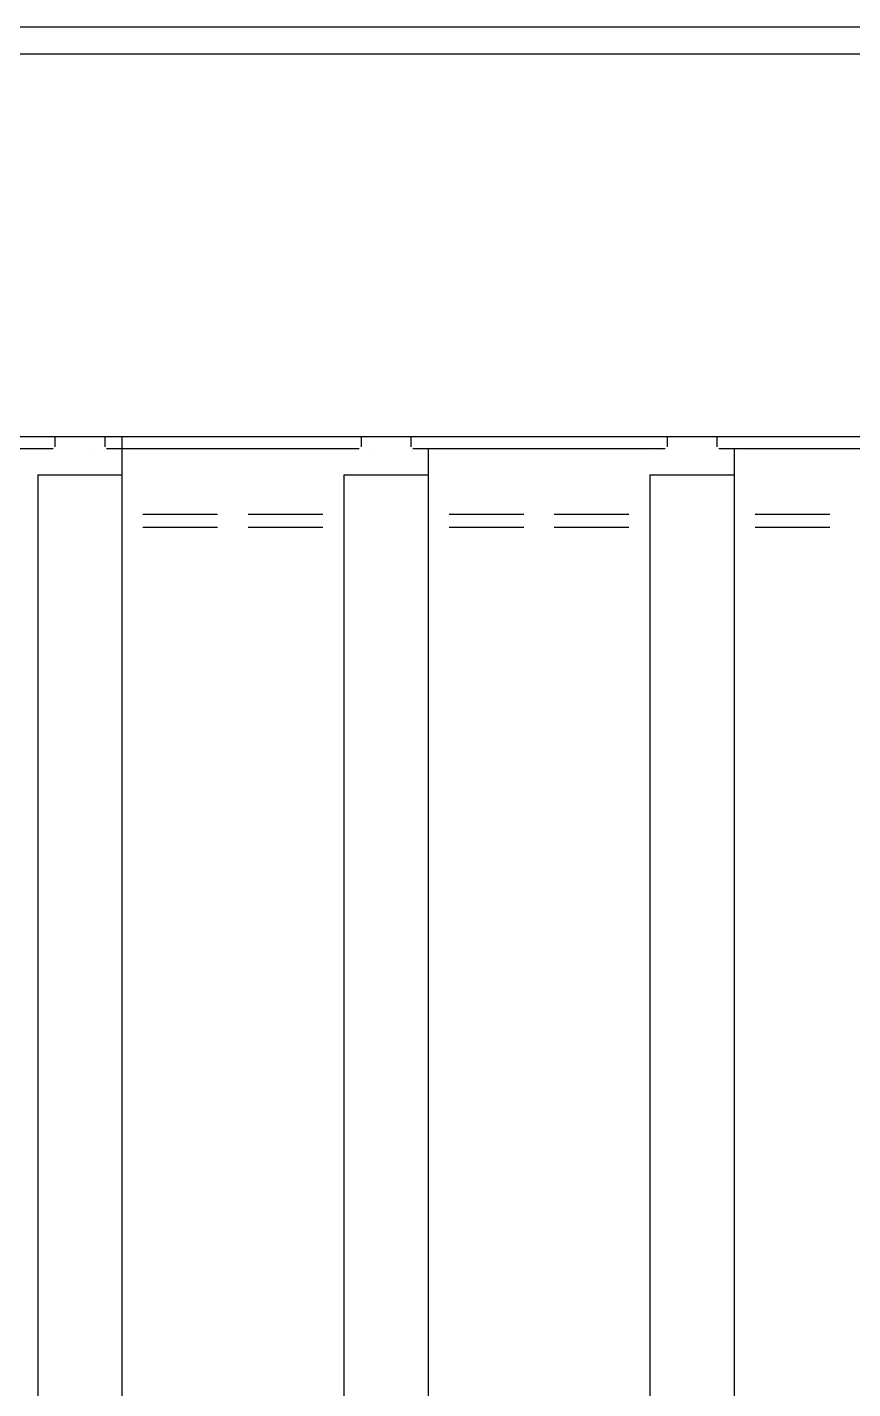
# Model space of a CAD drawing. Extents: x -84241 to 2571207, y -257021 to 1687411.
# Drawn here: x 38054 to 38269.7, y -12111.3 to -11755.4 of the extents above; entities that cross this region are included whole.
import ezdxf

# ---------------------------------------------------------------- set-up
doc = ezdxf.new("R2010")
doc.units = 0
doc.header["$LTSCALE"] = 1000
doc.layers.get('0').update_dxf_attribs({"linetype": 'CONTINUOUS'})
doc.layers.add('W-WSUP-EQPM', color=40, linetype='CONTINUOUS')

# ---------------------------------------------------------------- blocks, each defined once
blk = doc.blocks.new('*U359')
at = {"color": 8, "linetype": 'Continuous'}
for p, q in [((1470016.34, 3477072.33), (1468676.34, 3477072.33)), ((1470018.34, 3477065.33), (1468676.34, 3477065.33)), ((1468676.34, 3476965.33), (1469895.34, 3476965.33)), ((1469659.84, 3476965.33), (1469659.84, 3476962.63)), ((1469672.84, 3476965.33), (1469672.84, 3476962.63)), ((1469677.34, 3476965.33), (1469677.34, 3475194.49)), ((1469739.84, 3476965.33), (1469739.84, 3476962.63)), ((1469752.84, 3476965.33), (1469752.84, 3476962.63)), ((1469819.84, 3476965.33), (1469819.84, 3476962.63)), ((1469832.84, 3476965.33), (1469835.84, 3476965.33)), ((1469832.84, 3476965.33), (1469832.84, 3476962.63)), ((1469659.34, 3476962.13), (1469626.34, 3476962.13)), ((1469706.34, 3476962.13), (1469673.34, 3476962.13)), ((1469739.34, 3476962.13), (1469706.34, 3476962.13)), ((1469786.34, 3476962.13), (1469753.34, 3476962.13)), ((1469757.34, 3476962.13), (1469757.34, 3475194.49)), ((1469819.34, 3476962.13), (1469786.34, 3476962.13)), ((1469866.34, 3476962.13), (1469833.34, 3476962.13)), ((1469837.34, 3476962.13), (1469833.34, 3476962.13)), ((1469837.34, 3476962.13), (1469837.34, 3475194.49)), ((1469899.34, 3476962.13), (1469866.34, 3476962.13)), ((1469658.17, 3476961.36), (1469658.17, 3476961.36)), ((1469658.17, 3476961.36), (1469658.17, 3476961.36)), ((1469658.17, 3476961.36), (1469658.17, 3476961.36)), ((1469658.17, 3476961.36), (1469658.17, 3476961.36)), ((1469658.17, 3476961.36), (1469658.17, 3476961.36)), ((1469658.17, 3476961.36), (1469658.17, 3476961.36)), ((1469658.17, 3476961.36), (1469658.17, 3476961.36)), ((1469658.17, 3476961.36), (1469658.17, 3476961.36)), ((1469658.17, 3476961.36), (1469658.17, 3476961.36)), ((1469658.17, 3476961.36), (1469658.17, 3476961.36)), ((1469658.17, 3476961.36), (1469658.17, 3476961.36)), ((1469658.17, 3476961.36), (1469658.17, 3476961.36)), ((1469658.17, 3476961.36), (1469658.17, 3476961.36)), ((1469658.17, 3476961.36), (1469658.17, 3476961.36)), ((1469658.17, 3476961.36), (1469658.17, 3476961.36)), ((1469658.17, 3476961.36), (1469658.17, 3476961.36)), ((1469658.17, 3476961.36), (1469658.17, 3476961.36)), ((1469658.17, 3476961.36), (1469658.17, 3476961.36)), ((1469658.17, 3476961.36), (1469658.17, 3476961.36)), ((1469658.17, 3476961.36), (1469658.17, 3476961.36)), ((1469658.17, 3476961.36), (1469658.17, 3476961.36)), ((1469658.17, 3476961.36), (1469658.17, 3476961.36)), ((1469658.17, 3476961.36), (1469658.17, 3476961.36)), ((1469658.17, 3476961.36), (1469658.17, 3476961.36)), ((1469658.17, 3476961.36), (1469658.17, 3476961.36)), ((1469658.17, 3476961.36), (1469658.17, 3476961.36)), ((1469658.17, 3476961.36), (1469658.17, 3476961.36)), ((1469658.17, 3476961.36), (1469658.17, 3476961.36)), ((1469658.17, 3476961.36), (1469658.17, 3476961.36)), ((1469658.17, 3476961.36), (1469658.17, 3476961.36)), ((1469658.17, 3476961.36), (1469658.17, 3476961.36)), ((1469658.17, 3476961.36), (1469658.17, 3476961.36)), ((1469658.17, 3476961.36), (1469658.17, 3476961.36)), ((1469658.17, 3476961.36), (1469658.17, 3476961.36)), ((1469658.17, 3476961.36), (1469658.17, 3476961.36)), ((1469658.17, 3476961.36), (1469658.17, 3476961.36)), ((1469658.17, 3476961.36), (1469658.17, 3476961.36)), ((1469658.17, 3476961.36), (1469658.17, 3476961.36)), ((1469658.17, 3476961.36), (1469658.17, 3476961.36)), ((1469658.17, 3476961.36), (1469658.17, 3476961.36)), ((1469658.17, 3476961.36), (1469658.17, 3476961.36)), ((1469658.17, 3476961.36), (1469658.17, 3476961.36)), ((1469658.17, 3476961.36), (1469658.17, 3476961.36)), ((1469658.17, 3476961.36), (1469658.17, 3476961.36)), ((1469658.17, 3476961.36), (1469658.17, 3476961.36)), ((1469658.17, 3476961.36), (1469658.17, 3476961.36)), ((1469658.17, 3476961.36), (1469658.17, 3476961.36)), ((1469658.17, 3476961.36), (1469658.17, 3476961.36)), ((1469658.17, 3476961.36), (1469658.17, 3476961.36)), ((1469658.17, 3476961.36), (1469658.17, 3476961.36)), ((1469658.17, 3476961.36), (1469658.17, 3476961.36)), ((1469658.17, 3476961.36), (1469658.17, 3476961.36)), ((1469658.17, 3476961.36), (1469658.17, 3476961.36)), ((1469658.17, 3476961.36), (1469658.17, 3476961.36)), ((1469658.17, 3476961.36), (1469658.17, 3476961.36)), ((1469658.17, 3476961.36), (1469658.17, 3476961.36)), ((1469658.17, 3476961.36), (1469658.17, 3476961.36)), ((1469658.17, 3476961.36), (1469658.17, 3476961.36)), ((1469658.17, 3476961.36), (1469658.17, 3476961.36)), ((1469658.17, 3476961.36), (1469658.17, 3476961.36)), ((1469658.17, 3476961.36), (1469658.17, 3476961.36)), ((1469658.17, 3476961.36), (1469658.17, 3476961.36)), ((1469658.17, 3476961.36), (1469658.17, 3476961.36)), ((1469658.17, 3476961.36), (1469658.17, 3476961.36)), ((1469658.17, 3476961.36), (1469658.17, 3476961.36)), ((1469658.17, 3476961.36), (1469658.17, 3476961.36)), ((1469658.17, 3476961.36), (1469658.17, 3476961.36)), ((1469658.17, 3476961.36), (1469658.17, 3476961.36)), ((1469658.17, 3476961.36), (1469658.17, 3476961.36)), ((1469658.17, 3476961.36), (1469658.17, 3476961.36)), ((1469658.17, 3476961.36), (1469658.17, 3476961.36)), ((1469658.17, 3476961.36), (1469658.17, 3476961.36)), ((1469658.17, 3476961.36), (1469658.17, 3476961.36)), ((1469658.17, 3476961.36), (1469658.17, 3476961.36)), ((1469658.17, 3476961.36), (1469658.17, 3476961.36)), ((1469658.17, 3476961.36), (1469658.17, 3476961.36)), ((1469658.17, 3476961.36), (1469658.17, 3476961.36)), ((1469658.17, 3476961.36), (1469658.17, 3476961.36)), ((1469658.17, 3476961.36), (1469658.17, 3476961.36)), ((1469658.17, 3476961.36), (1469658.17, 3476961.36)), ((1469658.17, 3476961.36), (1469658.17, 3476961.36)), ((1469658.17, 3476961.36), (1469658.17, 3476961.36)), ((1469658.17, 3476961.36), (1469658.17, 3476961.36)), ((1469658.17, 3476961.36), (1469658.17, 3476961.36)), ((1469658.17, 3476961.36), (1469658.17, 3476961.36)), ((1469658.17, 3476961.36), (1469658.17, 3476961.36)), ((1469658.17, 3476961.36), (1469658.17, 3476961.36)), ((1469658.17, 3476961.36), (1469658.17, 3476961.36)), ((1469658.17, 3476961.36), (1469658.17, 3476961.36)), ((1469658.17, 3476961.36), (1469658.17, 3476961.36)), ((1469658.17, 3476961.36), (1469658.17, 3476961.36)), ((1469658.17, 3476961.36), (1469658.17, 3476961.36)), ((1469658.17, 3476961.36), (1469658.17, 3476961.36)), ((1469658.17, 3476961.36), (1469658.17, 3476961.36)), ((1469658.17, 3476961.36), (1469658.17, 3476961.36)), ((1469658.17, 3476961.36), (1469658.17, 3476961.36)), ((1469658.17, 3476961.36), (1469658.17, 3476961.36)), ((1469658.17, 3476961.36), (1469658.17, 3476961.36)), ((1469658.17, 3476961.36), (1469658.17, 3476961.36)), ((1469658.17, 3476961.36), (1469658.17, 3476961.36)), ((1469658.17, 3476961.36), (1469658.17, 3476961.36)), ((1469658.17, 3476961.36), (1469658.17, 3476961.36)), ((1469658.17, 3476961.36), (1469658.17, 3476961.36)), ((1469658.17, 3476961.36), (1469658.17, 3476961.36)), ((1469658.17, 3476961.36), (1469658.17, 3476961.36)), ((1469658.17, 3476961.36), (1469658.17, 3476961.36)), ((1469658.17, 3476961.36), (1469658.17, 3476961.36)), ((1469658.17, 3476961.36), (1469658.17, 3476961.36)), ((1469658.17, 3476961.36), (1469658.17, 3476961.36)), ((1469658.17, 3476961.36), (1469658.17, 3476961.36)), ((1469658.17, 3476961.36), (1469658.17, 3476961.36)), ((1469658.17, 3476961.36), (1469658.17, 3476961.36)), ((1469658.17, 3476961.36), (1469658.17, 3476961.36)), ((1469658.17, 3476961.36), (1469658.17, 3476961.36)), ((1469658.17, 3476961.36), (1469658.17, 3476961.36)), ((1469658.17, 3476961.36), (1469658.17, 3476961.36)), ((1469658.17, 3476961.36), (1469658.17, 3476961.36)), ((1469658.17, 3476961.36), (1469658.17, 3476961.36)), ((1469658.17, 3476961.36), (1469658.17, 3476961.36)), ((1469658.17, 3476961.36), (1469658.17, 3476961.36)), ((1469658.17, 3476961.36), (1469658.17, 3476961.36)), ((1469658.17, 3476961.36), (1469658.17, 3476961.36)), ((1469658.17, 3476961.36), (1469658.17, 3476961.36)), ((1469658.17, 3476961.36), (1469658.17, 3476961.36)), ((1469658.17, 3476961.36), (1469658.17, 3476961.36)), ((1469658.17, 3476961.36), (1469658.17, 3476961.36)), ((1469658.17, 3476961.36), (1469658.17, 3476961.36)), ((1469658.17, 3476961.36), (1469658.17, 3476961.36)), ((1469668.75, 3476961.36), (1469668.75, 3476961.36)), ((1469668.75, 3476961.36), (1469668.75, 3476961.36)), ((1469668.75, 3476961.36), (1469668.75, 3476961.36)), ((1469668.75, 3476961.36), (1469668.75, 3476961.36)), ((1469668.75, 3476961.36), (1469668.75, 3476961.36)), ((1469668.75, 3476961.36), (1469668.75, 3476961.36)), ((1469668.75, 3476961.36), (1469668.75, 3476961.36)), ((1469668.75, 3476961.36), (1469668.75, 3476961.36)), ((1469668.75, 3476961.36), (1469668.75, 3476961.36)), ((1469668.75, 3476961.36), (1469668.75, 3476961.36)), ((1469668.75, 3476961.36), (1469668.75, 3476961.36)), ((1469668.75, 3476961.36), (1469668.75, 3476961.36)), ((1469668.75, 3476961.36), (1469668.75, 3476961.36)), ((1469668.75, 3476961.36), (1469668.75, 3476961.36)), ((1469668.75, 3476961.36), (1469668.75, 3476961.36)), ((1469668.75, 3476961.36), (1469668.75, 3476961.36)), ((1469668.75, 3476961.36), (1469668.75, 3476961.36)), ((1469668.75, 3476961.36), (1469668.75, 3476961.36)), ((1469668.75, 3476961.36), (1469668.75, 3476961.36)), ((1469668.75, 3476961.36), (1469668.75, 3476961.36)), ((1469668.75, 3476961.36), (1469668.75, 3476961.36)), ((1469668.75, 3476961.36), (1469668.75, 3476961.36)), ((1469668.75, 3476961.36), (1469668.75, 3476961.36)), ((1469668.75, 3476961.36), (1469668.75, 3476961.36)), ((1469668.75, 3476961.36), (1469668.75, 3476961.36)), ((1469668.75, 3476961.36), (1469668.75, 3476961.36)), ((1469668.75, 3476961.36), (1469668.75, 3476961.36)), ((1469668.75, 3476961.36), (1469668.75, 3476961.36)), ((1469668.75, 3476961.36), (1469668.75, 3476961.36)), ((1469668.75, 3476961.36), (1469668.75, 3476961.36)), ((1469668.75, 3476961.36), (1469668.75, 3476961.36)), ((1469668.75, 3476961.36), (1469668.75, 3476961.36)), ((1469668.75, 3476961.36), (1469668.75, 3476961.36)), ((1469668.75, 3476961.36), (1469668.75, 3476961.36)), ((1469668.75, 3476961.36), (1469668.75, 3476961.36)), ((1469668.75, 3476961.36), (1469668.75, 3476961.36)), ((1469668.75, 3476961.36), (1469668.75, 3476961.36)), ((1469668.75, 3476961.36), (1469668.75, 3476961.36)), ((1469668.75, 3476961.36), (1469668.75, 3476961.36)), ((1469668.75, 3476961.36), (1469668.75, 3476961.36)), ((1469668.75, 3476961.36), (1469668.75, 3476961.36)), ((1469668.75, 3476961.36), (1469668.75, 3476961.36)), ((1469668.75, 3476961.36), (1469668.75, 3476961.36)), ((1469668.75, 3476961.36), (1469668.75, 3476961.36)), ((1469668.75, 3476961.36), (1469668.75, 3476961.36)), ((1469668.75, 3476961.36), (1469668.75, 3476961.36)), ((1469668.75, 3476961.36), (1469668.75, 3476961.36)), ((1469668.75, 3476961.36), (1469668.75, 3476961.36)), ((1469668.75, 3476961.36), (1469668.75, 3476961.36)), ((1469668.75, 3476961.36), (1469668.75, 3476961.36)), ((1469668.75, 3476961.36), (1469668.75, 3476961.36)), ((1469668.75, 3476961.36), (1469668.75, 3476961.36)), ((1469668.75, 3476961.36), (1469668.75, 3476961.36)), ((1469668.75, 3476961.36), (1469668.75, 3476961.36)), ((1469668.75, 3476961.36), (1469668.75, 3476961.36)), ((1469668.75, 3476961.36), (1469668.75, 3476961.36)), ((1469668.75, 3476961.36), (1469668.75, 3476961.36)), ((1469668.75, 3476961.36), (1469668.75, 3476961.36)), ((1469668.75, 3476961.36), (1469668.75, 3476961.36)), ((1469668.75, 3476961.36), (1469668.75, 3476961.36)), ((1469668.75, 3476961.36), (1469668.75, 3476961.36)), ((1469668.75, 3476961.36), (1469668.75, 3476961.36)), ((1469668.75, 3476961.36), (1469668.75, 3476961.36)), ((1469668.75, 3476961.36), (1469668.75, 3476961.36)), ((1469668.75, 3476961.36), (1469668.75, 3476961.36)), ((1469668.75, 3476961.36), (1469668.75, 3476961.36)), ((1469668.75, 3476961.36), (1469668.75, 3476961.36)), ((1469668.75, 3476961.36), (1469668.75, 3476961.36)), ((1469668.75, 3476961.36), (1469668.75, 3476961.36)), ((1469668.75, 3476961.36), (1469668.75, 3476961.36)), ((1469668.75, 3476961.36), (1469668.75, 3476961.36)), ((1469668.75, 3476961.36), (1469668.75, 3476961.36)), ((1469668.75, 3476961.36), (1469668.75, 3476961.36)), ((1469668.75, 3476961.36), (1469668.75, 3476961.36)), ((1469668.75, 3476961.36), (1469668.75, 3476961.36)), ((1469668.75, 3476961.36), (1469668.75, 3476961.36)), ((1469668.75, 3476961.36), (1469668.75, 3476961.36)), ((1469668.75, 3476961.36), (1469668.75, 3476961.36)), ((1469668.75, 3476961.36), (1469668.75, 3476961.36)), ((1469668.75, 3476961.36), (1469668.75, 3476961.36)), ((1469668.75, 3476961.36), (1469668.75, 3476961.36)), ((1469668.75, 3476961.36), (1469668.75, 3476961.36)), ((1469668.75, 3476961.36), (1469668.75, 3476961.36)), ((1469668.75, 3476961.36), (1469668.75, 3476961.36)), ((1469668.75, 3476961.36), (1469668.75, 3476961.36)), ((1469668.75, 3476961.36), (1469668.75, 3476961.36)), ((1469668.75, 3476961.36), (1469668.75, 3476961.36)), ((1469668.75, 3476961.36), (1469668.75, 3476961.36)), ((1469668.75, 3476961.36), (1469668.75, 3476961.36)), ((1469668.75, 3476961.36), (1469668.75, 3476961.36)), ((1469668.75, 3476961.36), (1469668.75, 3476961.36)), ((1469668.75, 3476961.36), (1469668.75, 3476961.36)), ((1469668.75, 3476961.36), (1469668.75, 3476961.36)), ((1469668.75, 3476961.36), (1469668.75, 3476961.36)), ((1469668.75, 3476961.36), (1469668.75, 3476961.36)), ((1469668.75, 3476961.36), (1469668.75, 3476961.36)), ((1469668.75, 3476961.36), (1469668.75, 3476961.36)), ((1469668.75, 3476961.36), (1469668.75, 3476961.36)), ((1469668.75, 3476961.36), (1469668.75, 3476961.36)), ((1469668.75, 3476961.36), (1469668.75, 3476961.36)), ((1469668.75, 3476961.36), (1469668.75, 3476961.36)), ((1469668.75, 3476961.36), (1469668.75, 3476961.36)), ((1469668.75, 3476961.36), (1469668.75, 3476961.36)), ((1469668.75, 3476961.36), (1469668.75, 3476961.36)), ((1469668.75, 3476961.36), (1469668.75, 3476961.36)), ((1469668.75, 3476961.36), (1469668.75, 3476961.36)), ((1469668.75, 3476961.36), (1469668.75, 3476961.36)), ((1469668.75, 3476961.36), (1469668.75, 3476961.36)), ((1469668.75, 3476961.36), (1469668.75, 3476961.36)), ((1469668.75, 3476961.36), (1469668.75, 3476961.36)), ((1469668.75, 3476961.36), (1469668.75, 3476961.36)), ((1469668.75, 3476961.36), (1469668.75, 3476961.36)), ((1469668.75, 3476961.36), (1469668.75, 3476961.36)), ((1469668.75, 3476961.36), (1469668.75, 3476961.36)), ((1469668.75, 3476961.36), (1469668.75, 3476961.36)), ((1469668.75, 3476961.36), (1469668.75, 3476961.36)), ((1469668.75, 3476961.36), (1469668.75, 3476961.36)), ((1469668.75, 3476961.36), (1469668.75, 3476961.36)), ((1469668.75, 3476961.36), (1469668.75, 3476961.36)), ((1469668.75, 3476961.36), (1469668.75, 3476961.36)), ((1469668.75, 3476961.36), (1469668.75, 3476961.36)), ((1469668.75, 3476961.36), (1469668.75, 3476961.36)), ((1469668.75, 3476961.36), (1469668.75, 3476961.36)), ((1469668.75, 3476961.36), (1469668.75, 3476961.36)), ((1469668.75, 3476961.36), (1469668.75, 3476961.36)), ((1469668.75, 3476961.36), (1469668.75, 3476961.36)), ((1469668.75, 3476961.36), (1469668.75, 3476961.36)), ((1469668.75, 3476961.36), (1469668.75, 3476961.36)), ((1469742.78, 3476961.36), (1469742.78, 3476961.36)), ((1469742.78, 3476961.36), (1469742.78, 3476961.36)), ((1469742.78, 3476961.36), (1469742.78, 3476961.36)), ((1469742.78, 3476961.36), (1469742.78, 3476961.36)), ((1469742.78, 3476961.36), (1469742.78, 3476961.36)), ((1469742.78, 3476961.36), (1469742.78, 3476961.36)), ((1469742.78, 3476961.36), (1469742.78, 3476961.36)), ((1469742.78, 3476961.36), (1469742.78, 3476961.36)), ((1469742.78, 3476961.36), (1469742.78, 3476961.36)), ((1469742.78, 3476961.36), (1469742.78, 3476961.36)), ((1469742.78, 3476961.36), (1469742.78, 3476961.36)), ((1469742.78, 3476961.36), (1469742.78, 3476961.36)), ((1469742.78, 3476961.36), (1469742.78, 3476961.36)), ((1469742.78, 3476961.36), (1469742.78, 3476961.36)), ((1469742.78, 3476961.36), (1469742.78, 3476961.36)), ((1469742.78, 3476961.36), (1469742.78, 3476961.36)), ((1469742.78, 3476961.36), (1469742.78, 3476961.36)), ((1469742.78, 3476961.36), (1469742.78, 3476961.36)), ((1469742.78, 3476961.36), (1469742.78, 3476961.36)), ((1469742.78, 3476961.36), (1469742.78, 3476961.36)), ((1469742.78, 3476961.36), (1469742.78, 3476961.36)), ((1469742.78, 3476961.36), (1469742.78, 3476961.36)), ((1469742.78, 3476961.36), (1469742.78, 3476961.36)), ((1469742.78, 3476961.36), (1469742.78, 3476961.36)), ((1469742.78, 3476961.36), (1469742.78, 3476961.36)), ((1469742.78, 3476961.36), (1469742.78, 3476961.36)), ((1469742.78, 3476961.36), (1469742.78, 3476961.36)), ((1469742.78, 3476961.36), (1469742.78, 3476961.36)), ((1469742.78, 3476961.36), (1469742.78, 3476961.36)), ((1469742.78, 3476961.36), (1469742.78, 3476961.36)), ((1469742.78, 3476961.36), (1469742.78, 3476961.36)), ((1469742.78, 3476961.36), (1469742.78, 3476961.36)), ((1469742.78, 3476961.36), (1469742.78, 3476961.36)), ((1469742.78, 3476961.36), (1469742.78, 3476961.36)), ((1469742.78, 3476961.36), (1469742.78, 3476961.36)), ((1469742.78, 3476961.36), (1469742.78, 3476961.36)), ((1469742.78, 3476961.36), (1469742.78, 3476961.36)), ((1469742.78, 3476961.36), (1469742.78, 3476961.36)), ((1469742.78, 3476961.36), (1469742.78, 3476961.36)), ((1469742.78, 3476961.36), (1469742.78, 3476961.36)), ((1469742.78, 3476961.36), (1469742.78, 3476961.36)), ((1469742.78, 3476961.36), (1469742.78, 3476961.36)), ((1469742.78, 3476961.36), (1469742.78, 3476961.36)), ((1469742.78, 3476961.36), (1469742.78, 3476961.36)), ((1469742.78, 3476961.36), (1469742.78, 3476961.36)), ((1469742.78, 3476961.36), (1469742.78, 3476961.36)), ((1469742.78, 3476961.36), (1469742.78, 3476961.36)), ((1469742.78, 3476961.36), (1469742.78, 3476961.36)), ((1469742.78, 3476961.36), (1469742.78, 3476961.36)), ((1469742.78, 3476961.36), (1469742.78, 3476961.36)), ((1469742.78, 3476961.36), (1469742.78, 3476961.36)), ((1469742.78, 3476961.36), (1469742.78, 3476961.36)), ((1469742.78, 3476961.36), (1469742.78, 3476961.36)), ((1469742.78, 3476961.36), (1469742.78, 3476961.36)), ((1469742.78, 3476961.36), (1469742.78, 3476961.36)), ((1469742.78, 3476961.36), (1469742.78, 3476961.36)), ((1469742.78, 3476961.36), (1469742.78, 3476961.36)), ((1469742.78, 3476961.36), (1469742.78, 3476961.36)), ((1469742.78, 3476961.36), (1469742.78, 3476961.36)), ((1469742.78, 3476961.36), (1469742.78, 3476961.36)), ((1469742.78, 3476961.36), (1469742.78, 3476961.36)), ((1469742.78, 3476961.36), (1469742.78, 3476961.36)), ((1469742.78, 3476961.36), (1469742.78, 3476961.36)), ((1469742.78, 3476961.36), (1469742.78, 3476961.36)), ((1469742.78, 3476961.36), (1469742.78, 3476961.36)), ((1469742.78, 3476961.36), (1469742.78, 3476961.36)), ((1469742.78, 3476961.36), (1469742.78, 3476961.36)), ((1469742.78, 3476961.36), (1469742.78, 3476961.36)), ((1469742.78, 3476961.36), (1469742.78, 3476961.36)), ((1469742.78, 3476961.36), (1469742.78, 3476961.36)), ((1469742.78, 3476961.36), (1469742.78, 3476961.36)), ((1469742.78, 3476961.36), (1469742.78, 3476961.36)), ((1469742.78, 3476961.36), (1469742.78, 3476961.36)), ((1469742.78, 3476961.36), (1469742.78, 3476961.36)), ((1469742.78, 3476961.36), (1469742.78, 3476961.36)), ((1469742.78, 3476961.36), (1469742.78, 3476961.36)), ((1469742.78, 3476961.36), (1469742.78, 3476961.36)), ((1469742.78, 3476961.36), (1469742.78, 3476961.36)), ((1469742.78, 3476961.36), (1469742.78, 3476961.36)), ((1469742.78, 3476961.36), (1469742.78, 3476961.36)), ((1469742.78, 3476961.36), (1469742.78, 3476961.36)), ((1469742.78, 3476961.36), (1469742.78, 3476961.36)), ((1469742.78, 3476961.36), (1469742.78, 3476961.36)), ((1469742.78, 3476961.36), (1469742.78, 3476961.36)), ((1469742.78, 3476961.36), (1469742.78, 3476961.36)), ((1469742.78, 3476961.36), (1469742.78, 3476961.36)), ((1469742.78, 3476961.36), (1469742.78, 3476961.36)), ((1469742.78, 3476961.36), (1469742.78, 3476961.36)), ((1469742.78, 3476961.36), (1469742.78, 3476961.36)), ((1469742.78, 3476961.36), (1469742.78, 3476961.36)), ((1469742.78, 3476961.36), (1469742.78, 3476961.36)), ((1469742.78, 3476961.36), (1469742.78, 3476961.36)), ((1469742.78, 3476961.36), (1469742.78, 3476961.36)), ((1469742.78, 3476961.36), (1469742.78, 3476961.36)), ((1469742.78, 3476961.36), (1469742.78, 3476961.36)), ((1469742.78, 3476961.36), (1469742.78, 3476961.36)), ((1469742.78, 3476961.36), (1469742.78, 3476961.36)), ((1469742.78, 3476961.36), (1469742.78, 3476961.36)), ((1469742.78, 3476961.36), (1469742.78, 3476961.36)), ((1469742.78, 3476961.36), (1469742.78, 3476961.36)), ((1469742.78, 3476961.36), (1469742.78, 3476961.36)), ((1469742.78, 3476961.36), (1469742.78, 3476961.36)), ((1469742.78, 3476961.36), (1469742.78, 3476961.36)), ((1469742.78, 3476961.36), (1469742.78, 3476961.36)), ((1469742.78, 3476961.36), (1469742.78, 3476961.36)), ((1469742.78, 3476961.36), (1469742.78, 3476961.36)), ((1469742.78, 3476961.36), (1469742.78, 3476961.36)), ((1469742.78, 3476961.36), (1469742.78, 3476961.36)), ((1469742.78, 3476961.36), (1469742.78, 3476961.36)), ((1469742.78, 3476961.36), (1469742.78, 3476961.36)), ((1469742.78, 3476961.36), (1469742.78, 3476961.36)), ((1469742.78, 3476961.36), (1469742.78, 3476961.36)), ((1469742.78, 3476961.36), (1469742.78, 3476961.36)), ((1469742.78, 3476961.36), (1469742.78, 3476961.36)), ((1469742.78, 3476961.36), (1469742.78, 3476961.36)), ((1469742.78, 3476961.36), (1469742.78, 3476961.36)), ((1469742.78, 3476961.36), (1469742.78, 3476961.36)), ((1469742.78, 3476961.36), (1469742.78, 3476961.36)), ((1469742.78, 3476961.36), (1469742.78, 3476961.36)), ((1469742.78, 3476961.36), (1469742.78, 3476961.36)), ((1469742.78, 3476961.36), (1469742.78, 3476961.36)), ((1469742.78, 3476961.36), (1469742.78, 3476961.36)), ((1469742.78, 3476961.36), (1469742.78, 3476961.36)), ((1469742.78, 3476961.36), (1469742.78, 3476961.36)), ((1469742.78, 3476961.36), (1469742.78, 3476961.36)), ((1469742.78, 3476961.36), (1469742.78, 3476961.36)), ((1469742.78, 3476961.36), (1469742.78, 3476961.36)), ((1469742.78, 3476961.36), (1469742.78, 3476961.36)), ((1469753.35, 3476961.36), (1469753.35, 3476961.36)), ((1469753.35, 3476961.36), (1469753.35, 3476961.36)), ((1469753.35, 3476961.36), (1469753.35, 3476961.36)), ((1469753.35, 3476961.36), (1469753.35, 3476961.36)), ((1469753.35, 3476961.36), (1469753.35, 3476961.36)), ((1469753.35, 3476961.36), (1469753.35, 3476961.36)), ((1469753.35, 3476961.36), (1469753.35, 3476961.36)), ((1469753.35, 3476961.36), (1469753.35, 3476961.36)), ((1469753.35, 3476961.36), (1469753.35, 3476961.36)), ((1469753.35, 3476961.36), (1469753.35, 3476961.36)), ((1469753.35, 3476961.36), (1469753.35, 3476961.36)), ((1469753.35, 3476961.36), (1469753.35, 3476961.36)), ((1469753.35, 3476961.36), (1469753.35, 3476961.36)), ((1469753.35, 3476961.36), (1469753.35, 3476961.36)), ((1469753.35, 3476961.36), (1469753.35, 3476961.36)), ((1469753.35, 3476961.36), (1469753.35, 3476961.36)), ((1469753.35, 3476961.36), (1469753.35, 3476961.36)), ((1469753.35, 3476961.36), (1469753.35, 3476961.36)), ((1469753.35, 3476961.36), (1469753.35, 3476961.36)), ((1469753.35, 3476961.36), (1469753.35, 3476961.36)), ((1469753.35, 3476961.36), (1469753.35, 3476961.36)), ((1469753.35, 3476961.36), (1469753.35, 3476961.36)), ((1469753.35, 3476961.36), (1469753.35, 3476961.36)), ((1469753.35, 3476961.36), (1469753.35, 3476961.36)), ((1469753.35, 3476961.36), (1469753.35, 3476961.36)), ((1469753.35, 3476961.36), (1469753.35, 3476961.36)), ((1469753.35, 3476961.36), (1469753.35, 3476961.36)), ((1469753.35, 3476961.36), (1469753.35, 3476961.36)), ((1469753.35, 3476961.36), (1469753.35, 3476961.36)), ((1469753.35, 3476961.36), (1469753.35, 3476961.36)), ((1469753.35, 3476961.36), (1469753.35, 3476961.36)), ((1469753.35, 3476961.36), (1469753.35, 3476961.36)), ((1469753.35, 3476961.36), (1469753.35, 3476961.36)), ((1469753.35, 3476961.36), (1469753.35, 3476961.36)), ((1469753.35, 3476961.36), (1469753.35, 3476961.36)), ((1469753.35, 3476961.36), (1469753.35, 3476961.36)), ((1469753.35, 3476961.36), (1469753.35, 3476961.36)), ((1469753.35, 3476961.36), (1469753.35, 3476961.36)), ((1469753.35, 3476961.36), (1469753.35, 3476961.36)), ((1469753.35, 3476961.36), (1469753.35, 3476961.36)), ((1469753.35, 3476961.36), (1469753.35, 3476961.36)), ((1469753.35, 3476961.36), (1469753.35, 3476961.36)), ((1469753.35, 3476961.36), (1469753.35, 3476961.36)), ((1469753.35, 3476961.36), (1469753.35, 3476961.36)), ((1469753.35, 3476961.36), (1469753.35, 3476961.36)), ((1469753.35, 3476961.36), (1469753.35, 3476961.36)), ((1469753.35, 3476961.36), (1469753.35, 3476961.36)), ((1469753.35, 3476961.36), (1469753.35, 3476961.36)), ((1469753.35, 3476961.36), (1469753.35, 3476961.36)), ((1469753.35, 3476961.36), (1469753.35, 3476961.36)), ((1469753.35, 3476961.36), (1469753.35, 3476961.36)), ((1469753.35, 3476961.36), (1469753.35, 3476961.36)), ((1469753.35, 3476961.36), (1469753.35, 3476961.36)), ((1469753.35, 3476961.36), (1469753.35, 3476961.36)), ((1469753.35, 3476961.36), (1469753.35, 3476961.36)), ((1469753.35, 3476961.36), (1469753.35, 3476961.36)), ((1469753.35, 3476961.36), (1469753.35, 3476961.36)), ((1469753.35, 3476961.36), (1469753.35, 3476961.36)), ((1469753.35, 3476961.36), (1469753.35, 3476961.36)), ((1469753.35, 3476961.36), (1469753.35, 3476961.36)), ((1469753.35, 3476961.36), (1469753.35, 3476961.36)), ((1469753.35, 3476961.36), (1469753.35, 3476961.36)), ((1469753.35, 3476961.36), (1469753.35, 3476961.36)), ((1469753.35, 3476961.36), (1469753.35, 3476961.36)), ((1469753.35, 3476961.36), (1469753.35, 3476961.36)), ((1469753.35, 3476961.36), (1469753.35, 3476961.36)), ((1469753.35, 3476961.36), (1469753.35, 3476961.36)), ((1469753.35, 3476961.36), (1469753.35, 3476961.36)), ((1469753.35, 3476961.36), (1469753.35, 3476961.36)), ((1469753.35, 3476961.36), (1469753.35, 3476961.36)), ((1469753.35, 3476961.36), (1469753.35, 3476961.36)), ((1469753.35, 3476961.36), (1469753.35, 3476961.36)), ((1469753.35, 3476961.36), (1469753.35, 3476961.36)), ((1469753.35, 3476961.36), (1469753.35, 3476961.36)), ((1469753.35, 3476961.36), (1469753.35, 3476961.36)), ((1469753.35, 3476961.36), (1469753.35, 3476961.36)), ((1469753.35, 3476961.36), (1469753.35, 3476961.36)), ((1469753.35, 3476961.36), (1469753.35, 3476961.36)), ((1469753.35, 3476961.36), (1469753.35, 3476961.36)), ((1469753.35, 3476961.36), (1469753.35, 3476961.36)), ((1469753.35, 3476961.36), (1469753.35, 3476961.36)), ((1469753.35, 3476961.36), (1469753.35, 3476961.36)), ((1469753.35, 3476961.36), (1469753.35, 3476961.36)), ((1469753.35, 3476961.36), (1469753.35, 3476961.36)), ((1469753.35, 3476961.36), (1469753.35, 3476961.36)), ((1469753.35, 3476961.36), (1469753.35, 3476961.36)), ((1469753.35, 3476961.36), (1469753.35, 3476961.36)), ((1469753.35, 3476961.36), (1469753.35, 3476961.36)), ((1469753.35, 3476961.36), (1469753.35, 3476961.36)), ((1469753.35, 3476961.36), (1469753.35, 3476961.36)), ((1469753.35, 3476961.36), (1469753.35, 3476961.36)), ((1469753.35, 3476961.36), (1469753.35, 3476961.36)), ((1469753.35, 3476961.36), (1469753.35, 3476961.36)), ((1469753.35, 3476961.36), (1469753.35, 3476961.36)), ((1469753.35, 3476961.36), (1469753.35, 3476961.36)), ((1469753.35, 3476961.36), (1469753.35, 3476961.36)), ((1469753.35, 3476961.36), (1469753.35, 3476961.36)), ((1469753.35, 3476961.36), (1469753.35, 3476961.36)), ((1469753.35, 3476961.36), (1469753.35, 3476961.36)), ((1469753.35, 3476961.36), (1469753.35, 3476961.36)), ((1469753.35, 3476961.36), (1469753.35, 3476961.36)), ((1469753.35, 3476961.36), (1469753.35, 3476961.36)), ((1469753.35, 3476961.36), (1469753.35, 3476961.36)), ((1469753.35, 3476961.36), (1469753.35, 3476961.36)), ((1469753.35, 3476961.36), (1469753.35, 3476961.36)), ((1469753.35, 3476961.36), (1469753.35, 3476961.36)), ((1469753.35, 3476961.36), (1469753.35, 3476961.36)), ((1469753.35, 3476961.36), (1469753.35, 3476961.36)), ((1469753.35, 3476961.36), (1469753.35, 3476961.36)), ((1469753.35, 3476961.36), (1469753.35, 3476961.36)), ((1469753.35, 3476961.36), (1469753.35, 3476961.36)), ((1469753.35, 3476961.36), (1469753.35, 3476961.36)), ((1469753.35, 3476961.36), (1469753.35, 3476961.36)), ((1469753.35, 3476961.36), (1469753.35, 3476961.36)), ((1469753.35, 3476961.36), (1469753.35, 3476961.36)), ((1469753.35, 3476961.36), (1469753.35, 3476961.36)), ((1469753.35, 3476961.36), (1469753.35, 3476961.36)), ((1469753.35, 3476961.36), (1469753.35, 3476961.36)), ((1469753.35, 3476961.36), (1469753.35, 3476961.36)), ((1469753.35, 3476961.36), (1469753.35, 3476961.36)), ((1469753.35, 3476961.36), (1469753.35, 3476961.36)), ((1469753.35, 3476961.36), (1469753.35, 3476961.36)), ((1469753.35, 3476961.36), (1469753.35, 3476961.36)), ((1469753.35, 3476961.36), (1469753.35, 3476961.36)), ((1469753.35, 3476961.36), (1469753.35, 3476961.36)), ((1469753.35, 3476961.36), (1469753.35, 3476961.36)), ((1469753.35, 3476961.36), (1469753.35, 3476961.36)), ((1469753.35, 3476961.36), (1469753.35, 3476961.36)), ((1469816.81, 3476961.36), (1469816.81, 3476961.36)), ((1469816.81, 3476961.36), (1469816.81, 3476961.36)), ((1469816.81, 3476961.36), (1469816.81, 3476961.36)), ((1469816.81, 3476961.36), (1469816.81, 3476961.36)), ((1469816.81, 3476961.36), (1469816.81, 3476961.36)), ((1469816.81, 3476961.36), (1469816.81, 3476961.36)), ((1469816.81, 3476961.36), (1469816.81, 3476961.36)), ((1469816.81, 3476961.36), (1469816.81, 3476961.36)), ((1469816.81, 3476961.36), (1469816.81, 3476961.36)), ((1469816.81, 3476961.36), (1469816.81, 3476961.36)), ((1469816.81, 3476961.36), (1469816.81, 3476961.36)), ((1469816.81, 3476961.36), (1469816.81, 3476961.36)), ((1469816.81, 3476961.36), (1469816.81, 3476961.36)), ((1469816.81, 3476961.36), (1469816.81, 3476961.36)), ((1469816.81, 3476961.36), (1469816.81, 3476961.36)), ((1469816.81, 3476961.36), (1469816.81, 3476961.36)), ((1469816.81, 3476961.36), (1469816.81, 3476961.36)), ((1469816.81, 3476961.36), (1469816.81, 3476961.36)), ((1469816.81, 3476961.36), (1469816.81, 3476961.36)), ((1469816.81, 3476961.36), (1469816.81, 3476961.36)), ((1469816.81, 3476961.36), (1469816.81, 3476961.36)), ((1469816.81, 3476961.36), (1469816.81, 3476961.36)), ((1469816.81, 3476961.36), (1469816.81, 3476961.36)), ((1469816.81, 3476961.36), (1469816.81, 3476961.36)), ((1469816.81, 3476961.36), (1469816.81, 3476961.36)), ((1469816.81, 3476961.36), (1469816.81, 3476961.36)), ((1469816.81, 3476961.36), (1469816.81, 3476961.36)), ((1469816.81, 3476961.36), (1469816.81, 3476961.36)), ((1469816.81, 3476961.36), (1469816.81, 3476961.36)), ((1469816.81, 3476961.36), (1469816.81, 3476961.36)), ((1469816.81, 3476961.36), (1469816.81, 3476961.36)), ((1469816.81, 3476961.36), (1469816.81, 3476961.36)), ((1469816.81, 3476961.36), (1469816.81, 3476961.36)), ((1469816.81, 3476961.36), (1469816.81, 3476961.36)), ((1469816.81, 3476961.36), (1469816.81, 3476961.36)), ((1469816.81, 3476961.36), (1469816.81, 3476961.36)), ((1469816.81, 3476961.36), (1469816.81, 3476961.36)), ((1469816.81, 3476961.36), (1469816.81, 3476961.36)), ((1469816.81, 3476961.36), (1469816.81, 3476961.36)), ((1469816.81, 3476961.36), (1469816.81, 3476961.36)), ((1469816.81, 3476961.36), (1469816.81, 3476961.36)), ((1469816.81, 3476961.36), (1469816.81, 3476961.36)), ((1469816.81, 3476961.36), (1469816.81, 3476961.36)), ((1469816.81, 3476961.36), (1469816.81, 3476961.36)), ((1469816.81, 3476961.36), (1469816.81, 3476961.36)), ((1469816.81, 3476961.36), (1469816.81, 3476961.36)), ((1469816.81, 3476961.36), (1469816.81, 3476961.36)), ((1469816.81, 3476961.36), (1469816.81, 3476961.36)), ((1469816.81, 3476961.36), (1469816.81, 3476961.36)), ((1469816.81, 3476961.36), (1469816.81, 3476961.36)), ((1469816.81, 3476961.36), (1469816.81, 3476961.36)), ((1469816.81, 3476961.36), (1469816.81, 3476961.36)), ((1469816.81, 3476961.36), (1469816.81, 3476961.36)), ((1469816.81, 3476961.36), (1469816.81, 3476961.36)), ((1469816.81, 3476961.36), (1469816.81, 3476961.36)), ((1469816.81, 3476961.36), (1469816.81, 3476961.36)), ((1469816.81, 3476961.36), (1469816.81, 3476961.36)), ((1469816.81, 3476961.36), (1469816.81, 3476961.36)), ((1469816.81, 3476961.36), (1469816.81, 3476961.36)), ((1469816.81, 3476961.36), (1469816.81, 3476961.36)), ((1469816.81, 3476961.36), (1469816.81, 3476961.36)), ((1469816.81, 3476961.36), (1469816.81, 3476961.36)), ((1469816.81, 3476961.36), (1469816.81, 3476961.36)), ((1469816.81, 3476961.36), (1469816.81, 3476961.36)), ((1469816.81, 3476961.36), (1469816.81, 3476961.36)), ((1469816.81, 3476961.36), (1469816.81, 3476961.36)), ((1469816.81, 3476961.36), (1469816.81, 3476961.36)), ((1469816.81, 3476961.36), (1469816.81, 3476961.36)), ((1469816.81, 3476961.36), (1469816.81, 3476961.36)), ((1469816.81, 3476961.36), (1469816.81, 3476961.36)), ((1469816.81, 3476961.36), (1469816.81, 3476961.36)), ((1469816.81, 3476961.36), (1469816.81, 3476961.36)), ((1469816.81, 3476961.36), (1469816.81, 3476961.36)), ((1469816.81, 3476961.36), (1469816.81, 3476961.36)), ((1469816.81, 3476961.36), (1469816.81, 3476961.36)), ((1469816.81, 3476961.36), (1469816.81, 3476961.36)), ((1469816.81, 3476961.36), (1469816.81, 3476961.36)), ((1469816.81, 3476961.36), (1469816.81, 3476961.36)), ((1469816.81, 3476961.36), (1469816.81, 3476961.36)), ((1469816.81, 3476961.36), (1469816.81, 3476961.36)), ((1469816.81, 3476961.36), (1469816.81, 3476961.36)), ((1469816.81, 3476961.36), (1469816.81, 3476961.36)), ((1469816.81, 3476961.36), (1469816.81, 3476961.36)), ((1469816.81, 3476961.36), (1469816.81, 3476961.36)), ((1469816.81, 3476961.36), (1469816.81, 3476961.36)), ((1469816.81, 3476961.36), (1469816.81, 3476961.36)), ((1469816.81, 3476961.36), (1469816.81, 3476961.36)), ((1469816.81, 3476961.36), (1469816.81, 3476961.36)), ((1469816.81, 3476961.36), (1469816.81, 3476961.36)), ((1469816.81, 3476961.36), (1469816.81, 3476961.36)), ((1469816.81, 3476961.36), (1469816.81, 3476961.36)), ((1469816.81, 3476961.36), (1469816.81, 3476961.36)), ((1469816.81, 3476961.36), (1469816.81, 3476961.36)), ((1469816.81, 3476961.36), (1469816.81, 3476961.36)), ((1469816.81, 3476961.36), (1469816.81, 3476961.36)), ((1469816.81, 3476961.36), (1469816.81, 3476961.36)), ((1469816.81, 3476961.36), (1469816.81, 3476961.36)), ((1469816.81, 3476961.36), (1469816.81, 3476961.36)), ((1469816.81, 3476961.36), (1469816.81, 3476961.36)), ((1469816.81, 3476961.36), (1469816.81, 3476961.36)), ((1469816.81, 3476961.36), (1469816.81, 3476961.36)), ((1469816.81, 3476961.36), (1469816.81, 3476961.36)), ((1469816.81, 3476961.36), (1469816.81, 3476961.36)), ((1469816.81, 3476961.36), (1469816.81, 3476961.36)), ((1469816.81, 3476961.36), (1469816.81, 3476961.36)), ((1469816.81, 3476961.36), (1469816.81, 3476961.36)), ((1469816.81, 3476961.36), (1469816.81, 3476961.36)), ((1469816.81, 3476961.36), (1469816.81, 3476961.36)), ((1469816.81, 3476961.36), (1469816.81, 3476961.36)), ((1469816.81, 3476961.36), (1469816.81, 3476961.36)), ((1469816.81, 3476961.36), (1469816.81, 3476961.36)), ((1469816.81, 3476961.36), (1469816.81, 3476961.36)), ((1469816.81, 3476961.36), (1469816.81, 3476961.36)), ((1469816.81, 3476961.36), (1469816.81, 3476961.36)), ((1469816.81, 3476961.36), (1469816.81, 3476961.36)), ((1469816.81, 3476961.36), (1469816.81, 3476961.36)), ((1469816.81, 3476961.36), (1469816.81, 3476961.36)), ((1469816.81, 3476961.36), (1469816.81, 3476961.36)), ((1469816.81, 3476961.36), (1469816.81, 3476961.36)), ((1469816.81, 3476961.36), (1469816.81, 3476961.36)), ((1469816.81, 3476961.36), (1469816.81, 3476961.36)), ((1469816.81, 3476961.36), (1469816.81, 3476961.36)), ((1469816.81, 3476961.36), (1469816.81, 3476961.36)), ((1469816.81, 3476961.36), (1469816.81, 3476961.36)), ((1469816.81, 3476961.36), (1469816.81, 3476961.36)), ((1469816.81, 3476961.36), (1469816.81, 3476961.36)), ((1469816.81, 3476961.36), (1469816.81, 3476961.36)), ((1469816.81, 3476961.36), (1469816.81, 3476961.36)), ((1469837.96, 3476961.36), (1469837.96, 3476961.36)), ((1469837.96, 3476961.36), (1469837.96, 3476961.36)), ((1469837.96, 3476961.36), (1469837.96, 3476961.36)), ((1469837.96, 3476961.36), (1469837.96, 3476961.36)), ((1469837.96, 3476961.36), (1469837.96, 3476961.36)), ((1469837.96, 3476961.36), (1469837.96, 3476961.36)), ((1469837.96, 3476961.36), (1469837.96, 3476961.36)), ((1469837.96, 3476961.36), (1469837.96, 3476961.36)), ((1469837.96, 3476961.36), (1469837.96, 3476961.36)), ((1469837.96, 3476961.36), (1469837.96, 3476961.36)), ((1469837.96, 3476961.36), (1469837.96, 3476961.36)), ((1469837.96, 3476961.36), (1469837.96, 3476961.36)), ((1469837.96, 3476961.36), (1469837.96, 3476961.36)), ((1469837.96, 3476961.36), (1469837.96, 3476961.36)), ((1469837.96, 3476961.36), (1469837.96, 3476961.36)), ((1469837.96, 3476961.36), (1469837.96, 3476961.36)), ((1469837.96, 3476961.36), (1469837.96, 3476961.36)), ((1469837.96, 3476961.36), (1469837.96, 3476961.36)), ((1469837.96, 3476961.36), (1469837.96, 3476961.36)), ((1469837.96, 3476961.36), (1469837.96, 3476961.36)), ((1469837.96, 3476961.36), (1469837.96, 3476961.36)), ((1469837.96, 3476961.36), (1469837.96, 3476961.36)), ((1469837.96, 3476961.36), (1469837.96, 3476961.36)), ((1469837.96, 3476961.36), (1469837.96, 3476961.36)), ((1469837.96, 3476961.36), (1469837.96, 3476961.36)), ((1469837.96, 3476961.36), (1469837.96, 3476961.36)), ((1469837.96, 3476961.36), (1469837.96, 3476961.36)), ((1469837.96, 3476961.36), (1469837.96, 3476961.36)), ((1469837.96, 3476961.36), (1469837.96, 3476961.36)), ((1469837.96, 3476961.36), (1469837.96, 3476961.36)), ((1469837.96, 3476961.36), (1469837.96, 3476961.36)), ((1469837.96, 3476961.36), (1469837.96, 3476961.36)), ((1469837.96, 3476961.36), (1469837.96, 3476961.36)), ((1469837.96, 3476961.36), (1469837.96, 3476961.36)), ((1469837.96, 3476961.36), (1469837.96, 3476961.36)), ((1469837.96, 3476961.36), (1469837.96, 3476961.36)), ((1469837.96, 3476961.36), (1469837.96, 3476961.36)), ((1469837.96, 3476961.36), (1469837.96, 3476961.36)), ((1469837.96, 3476961.36), (1469837.96, 3476961.36)), ((1469837.96, 3476961.36), (1469837.96, 3476961.36)), ((1469837.96, 3476961.36), (1469837.96, 3476961.36)), ((1469837.96, 3476961.36), (1469837.96, 3476961.36)), ((1469837.96, 3476961.36), (1469837.96, 3476961.36)), ((1469837.96, 3476961.36), (1469837.96, 3476961.36)), ((1469837.96, 3476961.36), (1469837.96, 3476961.36)), ((1469837.96, 3476961.36), (1469837.96, 3476961.36)), ((1469837.96, 3476961.36), (1469837.96, 3476961.36)), ((1469837.96, 3476961.36), (1469837.96, 3476961.36)), ((1469837.96, 3476961.36), (1469837.96, 3476961.36)), ((1469837.96, 3476961.36), (1469837.96, 3476961.36)), ((1469837.96, 3476961.36), (1469837.96, 3476961.36)), ((1469837.96, 3476961.36), (1469837.96, 3476961.36)), ((1469837.96, 3476961.36), (1469837.96, 3476961.36)), ((1469837.96, 3476961.36), (1469837.96, 3476961.36)), ((1469837.96, 3476961.36), (1469837.96, 3476961.36)), ((1469837.96, 3476961.36), (1469837.96, 3476961.36)), ((1469837.96, 3476961.36), (1469837.96, 3476961.36)), ((1469837.96, 3476961.36), (1469837.96, 3476961.36)), ((1469837.96, 3476961.36), (1469837.96, 3476961.36)), ((1469837.96, 3476961.36), (1469837.96, 3476961.36)), ((1469837.96, 3476961.36), (1469837.96, 3476961.36)), ((1469837.96, 3476961.36), (1469837.96, 3476961.36)), ((1469837.96, 3476961.36), (1469837.96, 3476961.36)), ((1469837.96, 3476961.36), (1469837.96, 3476961.36)), ((1469837.96, 3476961.36), (1469837.96, 3476961.36)), ((1469837.96, 3476961.36), (1469837.96, 3476961.36)), ((1469837.96, 3476961.36), (1469837.96, 3476961.36)), ((1469837.96, 3476961.36), (1469837.96, 3476961.36)), ((1469837.96, 3476961.36), (1469837.96, 3476961.36)), ((1469837.96, 3476961.36), (1469837.96, 3476961.36)), ((1469837.96, 3476961.36), (1469837.96, 3476961.36)), ((1469837.96, 3476961.36), (1469837.96, 3476961.36)), ((1469837.96, 3476961.36), (1469837.96, 3476961.36)), ((1469837.96, 3476961.36), (1469837.96, 3476961.36)), ((1469837.96, 3476961.36), (1469837.96, 3476961.36)), ((1469837.96, 3476961.36), (1469837.96, 3476961.36)), ((1469837.96, 3476961.36), (1469837.96, 3476961.36)), ((1469837.96, 3476961.36), (1469837.96, 3476961.36)), ((1469837.96, 3476961.36), (1469837.96, 3476961.36)), ((1469837.96, 3476961.36), (1469837.96, 3476961.36)), ((1469837.96, 3476961.36), (1469837.96, 3476961.36)), ((1469837.96, 3476961.36), (1469837.96, 3476961.36)), ((1469837.96, 3476961.36), (1469837.96, 3476961.36)), ((1469837.96, 3476961.36), (1469837.96, 3476961.36)), ((1469837.96, 3476961.36), (1469837.96, 3476961.36)), ((1469837.96, 3476961.36), (1469837.96, 3476961.36)), ((1469837.96, 3476961.36), (1469837.96, 3476961.36)), ((1469837.96, 3476961.36), (1469837.96, 3476961.36)), ((1469837.96, 3476961.36), (1469837.96, 3476961.36)), ((1469837.96, 3476961.36), (1469837.96, 3476961.36)), ((1469837.96, 3476961.36), (1469837.96, 3476961.36)), ((1469837.96, 3476961.36), (1469837.96, 3476961.36)), ((1469837.96, 3476961.36), (1469837.96, 3476961.36)), ((1469837.96, 3476961.36), (1469837.96, 3476961.36)), ((1469837.96, 3476961.36), (1469837.96, 3476961.36)), ((1469837.96, 3476961.36), (1469837.96, 3476961.36)), ((1469837.96, 3476961.36), (1469837.96, 3476961.36)), ((1469837.96, 3476961.36), (1469837.96, 3476961.36)), ((1469837.96, 3476961.36), (1469837.96, 3476961.36)), ((1469837.96, 3476961.36), (1469837.96, 3476961.36)), ((1469837.96, 3476961.36), (1469837.96, 3476961.36)), ((1469837.96, 3476961.36), (1469837.96, 3476961.36)), ((1469837.96, 3476961.36), (1469837.96, 3476961.36)), ((1469837.96, 3476961.36), (1469837.96, 3476961.36)), ((1469837.96, 3476961.36), (1469837.96, 3476961.36)), ((1469837.96, 3476961.36), (1469837.96, 3476961.36)), ((1469837.96, 3476961.36), (1469837.96, 3476961.36)), ((1469837.96, 3476961.36), (1469837.96, 3476961.36)), ((1469837.96, 3476961.36), (1469837.96, 3476961.36)), ((1469837.96, 3476961.36), (1469837.96, 3476961.36)), ((1469837.96, 3476961.36), (1469837.96, 3476961.36)), ((1469837.96, 3476961.36), (1469837.96, 3476961.36)), ((1469837.96, 3476961.36), (1469837.96, 3476961.36)), ((1469837.96, 3476961.36), (1469837.96, 3476961.36)), ((1469837.96, 3476961.36), (1469837.96, 3476961.36)), ((1469837.96, 3476961.36), (1469837.96, 3476961.36)), ((1469837.96, 3476961.36), (1469837.96, 3476961.36)), ((1469837.96, 3476961.36), (1469837.96, 3476961.36)), ((1469837.96, 3476961.36), (1469837.96, 3476961.36)), ((1469837.96, 3476961.36), (1469837.96, 3476961.36)), ((1469837.96, 3476961.36), (1469837.96, 3476961.36)), ((1469837.96, 3476961.36), (1469837.96, 3476961.36)), ((1469837.96, 3476961.36), (1469837.96, 3476961.36)), ((1469837.96, 3476961.36), (1469837.96, 3476961.36)), ((1469837.96, 3476961.36), (1469837.96, 3476961.36)), ((1469837.96, 3476961.36), (1469837.96, 3476961.36)), ((1469837.96, 3476961.36), (1469837.96, 3476961.36)), ((1469837.96, 3476961.36), (1469837.96, 3476961.36)), ((1469655.34, 3476955.33), (1469677.34, 3476955.33)), ((1469655.34, 3476955.33), (1469655.34, 3475194.49)), ((1469735.34, 3476955.33), (1469757.34, 3476955.33)), ((1469735.34, 3476955.33), (1469735.34, 3475194.49)), ((1469815.34, 3476955.33), (1469837.34, 3476955.33)), ((1469815.34, 3476955.33), (1469815.34, 3475194.49)), ((1469702.34, 3476945), (1469682.84, 3476945)), ((1469729.84, 3476945), (1469710.34, 3476945)), ((1469782.34, 3476945), (1469762.84, 3476945)), ((1469809.84, 3476945), (1469790.34, 3476945)), ((1469862.34, 3476945), (1469842.84, 3476945)), ((1469702.34, 3476941.56), (1469682.84, 3476941.56)), ((1469729.84, 3476941.56), (1469710.34, 3476941.56)), ((1469782.34, 3476941.56), (1469762.84, 3476941.56)), ((1469809.84, 3476941.56), (1469790.34, 3476941.56)), ((1469862.34, 3476941.56), (1469842.84, 3476941.56))]:
    blk.add_line(p, q, dxfattribs=at)
blk = doc.blocks.new('*U360')
blk.add_blockref('*U359', (-1469346.34, -3477072.33))

msp = doc.modelspace()

# ---------------------------------------------------------------- block references
at = {"layer": 'W-WSUP-EQPM'}
msp.add_blockref('*U360', (37747.7006, -11755.4364), dxfattribs=at)

doc.saveas('drawing.dxf')
